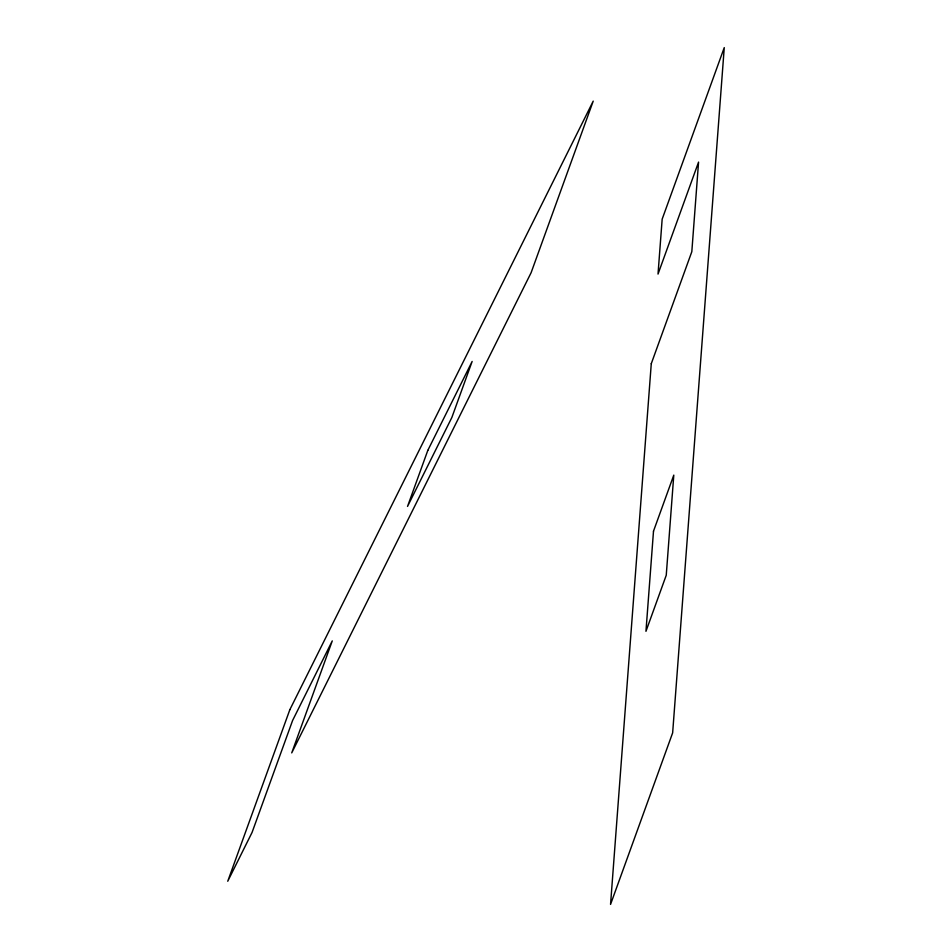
<?xml version="1.0" encoding="UTF-8"?>
<svg xmlns="http://www.w3.org/2000/svg" width="952" height="952" viewBox="0 0 952 952"><rect width="100%" height="100%" fill="white"/><g stroke="black" fill="none" stroke-linecap="round" stroke-linejoin="round"><path stroke-width="1.43" d="M651.275 363.688L610.553 904.4L672.647 732.85L724.258 47.6L662.164 219.15L658.022 274.081L698.566 162.09L691.818 251.685L651.275 363.688M653.5 531.168L645.956 631.307L666.245 575.258L673.79 475.119L653.5 531.168M289.836 709.704L227.742 881.254L252.054 832.464L292.609 720.462L332.272 640.886L291.728 752.889L531.121 272.677L593.215 101.126L289.836 709.704M427.817 450.379L407.527 506.416L451.855 417.488L472.144 361.439L427.817 450.379"/></g></svg>
